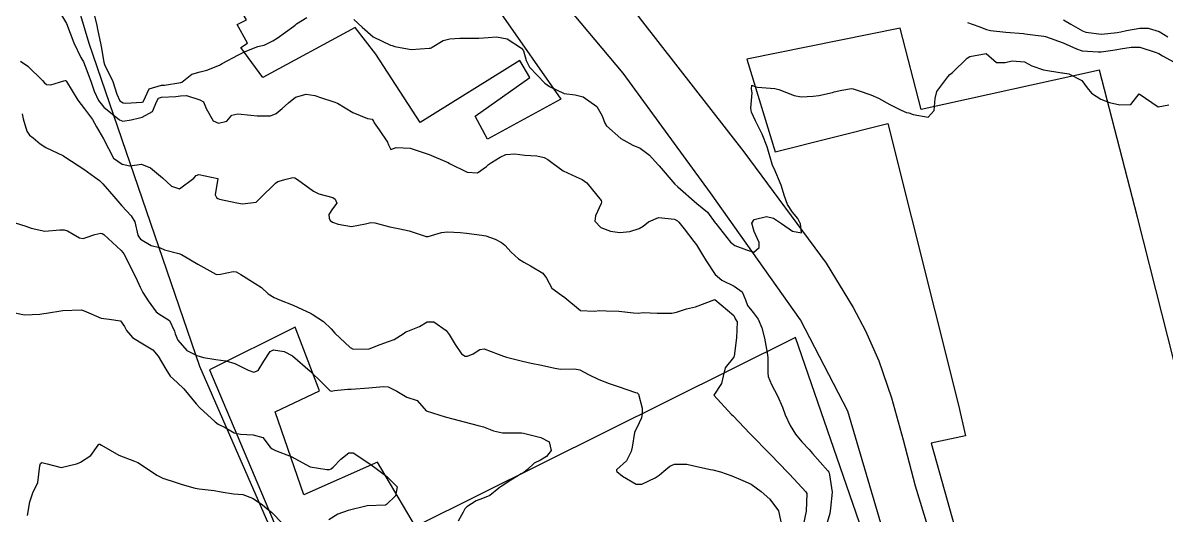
# Model space of a CAD drawing. Header units: metres. Extents: x 307586 to 320046, y 7427249 to 7434250.
# Drawn here: x 318966.1 to 319085.4, y 7429122.8 to 7429174.3 of the extents above; entities that cross this region are included whole.
import ezdxf

# ---------------------------------------------------------------- set-up
doc = ezdxf.new("R2010")
doc.units = ezdxf.units.M
doc.header["$MEASUREMENT"] = 0
for name, color, linetype in [('Curvas de Nivel 1m', 11, 'Continuous'), ('Curvas de Nivel 5m', 15, 'Continuous'), ('Divisa', 42, 'FENCELINE2'), ('Edificações', 30, 'Continuous'), ('Vias Primárias', 230, 'Continuous')]:
    doc.layers.add(name, color=color, linetype=linetype)
doc.linetypes.add('FENCELINE2', pattern='A,0.25,-0.1,[132,ltypeshp.shx,S=0.1,R=0,X=-0.1,Y=0],-0.1,1', length=1.45)

msp = doc.modelspace()

# ---------------------------------------------------------------- linework, layer by layer
at = {"layer": 'Curvas de Nivel 1m', "flags": 128}
for points, elevation in [([(318969.43, 7429176.21), (318970.64, 7429174.2), (318971.4, 7429172.19), (318972.14, 7429170.65), (318972.41, 7429170.18), (318972.6, 7429169.75), (318973.18, 7429168.17), (318973.54, 7429167.14), (318973.99, 7429166.16), (318974.54, 7429165.47), (318976.17, 7429164.13), (318976.52, 7429163.99), (318977.39, 7429164.12), (318978.28, 7429164.35), (318978.53, 7429164.41), (318979.61, 7429165.02), (318980.08, 7429166.08), (318980.24, 7429166.4), (318980.56, 7429166.51), (318982.05, 7429166.57), (318982.56, 7429166.64), (318983.17, 7429166.66), (318984.55, 7429166.23), (318984.96, 7429166.03), (318985.24, 7429165.32), (318985.94, 7429164.02), (318986.52, 7429163.77), (318987.37, 7429164), (318987.89, 7429164.63), (318988.53, 7429164.76), (318989.88, 7429164.62), (318990.53, 7429164.55), (318991.93, 7429164.55), (318992.54, 7429164.78), (318993.16, 7429165.31), (318993.83, 7429165.92), (318994.56, 7429166.49), (318995.66, 7429166.8), (318996.56, 7429166.66), (318997.15, 7429166.47), (318998.55, 7429166.02), (318998.93, 7429165.86), (319000.54, 7429164.91), (319002.07, 7429164.29), (319002.54, 7429164.22), (319002.69, 7429163.98), (319002.77, 7429163.82), (319003.26, 7429163.08), (319004.13, 7429161.8), (319004.25, 7429161.54), (319004.5, 7429161.04), (319005.05, 7429161.23), (319006.5, 7429161.16), (319007.55, 7429160.81), (319008.49, 7429160.5), (319010.37, 7429159.72), (319010.48, 7429159.66), (319010.62, 7429159.57), (319012.47, 7429158.66), (319013.55, 7429158.6), (319014.48, 7429159.25), (319014.68, 7429159.47), (319015, 7429159.66), (319015.92, 7429160.22), (319016.49, 7429160.53), (319017.43, 7429160.58), (319018.49, 7429160.46), (319019.74, 7429160.36), (319020.49, 7429160.19), (319020.89, 7429160), (319021.42, 7429159.59), (319022.47, 7429158.81), (319023.84, 7429158.18), (319024.46, 7429157.9), (319024.94, 7429157.55), (319026.43, 7429155.71), (319026.49, 7429155.58), (319026.48, 7429155.53), (319026.43, 7429155.39), (319025.85, 7429154.1), (319025.78, 7429153.54), (319026.4, 7429152.9), (319027.4, 7429152.52), (319028.4, 7429152.36), (319029.42, 7429152.47), (319030.4, 7429152.78), (319030.84, 7429153.04), (319031.37, 7429153.47), (319032.42, 7429153.93), (319034.09, 7429153.76), (319034.41, 7429153.58), (319034.56, 7429153.43), (319035.1, 7429152.73), (319036.12, 7429151.41), (319036.38, 7429151.06), (319037.01, 7429150.04), (319037.39, 7429149.39), (319038.34, 7429147.96), (319039.04, 7429147.37), (319040.33, 7429146.77), (319041.15, 7429146.18), (319041.5, 7429145.34), (319041.71, 7429144.74), (319042.3, 7429144.02), (319042.82, 7429143.32), (319043.21, 7429142.39), (319043.5, 7429141.32), (319043.77, 7429139.79), (319043.82, 7429139.31), (319043.84, 7429137.69), (319043.86, 7429137.31), (319044.2, 7429136.49), (319044.86, 7429135.3), (319045.35, 7429134.13), (319045.66, 7429133.3), (319046.16, 7429132.2), (319046.73, 7429131.28), (319047.38, 7429130.51), (319048.13, 7429129.68), (319048.49, 7429129.26), (319050.11, 7429127.46), (319050.2, 7429127.34), (319050.23, 7429127.24), (319050.27, 7429127.06), (319050.53, 7429125.23), (319050.37, 7429123.55), (319050.33, 7429123.24), (319050.29, 7429123), (319050.04, 7429122.08)], 777), ([(318973.45, 7429175.37), (318973.78, 7429174.16), (318973.91, 7429173.44), (318974.19, 7429172.16), (318974.26, 7429171.8), (318974.53, 7429170.15), (318974.6, 7429169.9), (318975.5, 7429168.14), (318975.9, 7429166.8), (318976.23, 7429166.13), (318976.55, 7429165.9), (318976.81, 7429165.86), (318978.55, 7429165.97), (318978.64, 7429166.01), (318978.68, 7429166.1), (318979.27, 7429167.38), (318980.57, 7429167.75), (318980.88, 7429167.77), (318982.57, 7429168.03), (318982.68, 7429168.06), (318983.74, 7429168.89), (318984.59, 7429169.15), (318985.28, 7429169.34), (318986.6, 7429169.85), (318986.71, 7429169.9), (318986.91, 7429170.01), (318988.61, 7429170.94), (318989.3, 7429171.29), (318990.62, 7429171.78), (318990.76, 7429171.82), (318991.29, 7429171.95), (318992.19, 7429172.38), (318992.63, 7429172.67), (318994.36, 7429173.91), (318994.52, 7429174.04), (318994.65, 7429174.15), (318995.72, 7429174.83)], 776), ([(319000.65, 7429174.62), (319001.51, 7429173.83), (319002.64, 7429172.79), (319004.46, 7429171.95), (319004.62, 7429171.89), (319004.91, 7429171.79), (319006.62, 7429171.49), (319008.49, 7429171.61), (319008.62, 7429171.63), (319008.7, 7429171.66), (319008.81, 7429171.74), (319009.94, 7429172.42), (319010.64, 7429172.6), (319011.69, 7429172.66), (319012.64, 7429172.66), (319013.66, 7429172.67), (319014.64, 7429172.72), (319015.51, 7429172.79), (319016.64, 7429172.59), (319018.13, 7429171.63), (319018.33, 7429171.34), (319018.61, 7429170.33), (319018.97, 7429169.62), (319020.58, 7429167.95), (319021.05, 7429167.6), (319022.57, 7429166.9), (319023.73, 7429166.73), (319024.56, 7429166.55), (319025.99, 7429165.54), (319026.54, 7429164.56), (319026.81, 7429163.8), (319026.99, 7429163.52), (319028.51, 7429162.19), (319029.76, 7429161.49), (319030.5, 7429161.16), (319031.49, 7429160.46), (319032.39, 7429159.45), (319032.48, 7429159.33), (319034.13, 7429157.43), (319034.45, 7429157.14), (319036.43, 7429155.41), (319037.53, 7429154.5), (319038.35, 7429153.38), (319038.41, 7429153.3), (319039.95, 7429151.36), (319040.38, 7429151.02), (319041.6, 7429150.57), (319042.37, 7429150.32), (319042.92, 7429150.78), (319042.92, 7429151.32), (319042.4, 7429152.46), (319042.16, 7429153.33), (319042.42, 7429153.72), (319043.71, 7429154.02), (319044.42, 7429153.86), (319045.27, 7429153.3), (319046.4, 7429152.5), (319047.34, 7429152.33), (319047.23, 7429153.28), (319046.95, 7429153.81), (319046.42, 7429154.48), (319045.87, 7429155.3), (319045.58, 7429156.16), (319045.23, 7429157.3), (319044.48, 7429159.04), (319044.36, 7429159.31), (319044.28, 7429159.51), (319043.76, 7429161.32), (319043.23, 7429162.62), (319042.88, 7429163.33), (319042.54, 7429164.03), (319042.14, 7429164.92), (319042.07, 7429165.34), (319042.19, 7429166.96), (319042.14, 7429167.34), (319042.16, 7429167.76), (319042.58, 7429167.58), (319042.77, 7429167.53), (319044.58, 7429167.41), (319044.98, 7429167.31), (319046.57, 7429166.69), (319047.31, 7429166.54), (319048.57, 7429166.59), (319049.15, 7429166.68), (319050.58, 7429167), (319050.77, 7429167.05), (319051.55, 7429167.23), (319052.58, 7429167.4), (319052.75, 7429167.37), (319053.25, 7429167.2), (319054.58, 7429166.76), (319055.37, 7429166.39), (319056.56, 7429165.74), (319057.75, 7429165.15), (319058.31, 7429164.91), (319058.55, 7429164.85), (319059, 7429164.68), (319060.55, 7429164.41), (319061.2, 7429165.11), (319061.31, 7429166.37), (319061.48, 7429167.11), (319062.6, 7429168.62), (319062.83, 7429168.86), (319063.09, 7429169.09), (319064.62, 7429170.58), (319064.93, 7429170.76), (319066.62, 7429171.05), (319067.71, 7429170.13), (319068.61, 7429170.13), (319069.32, 7429170.31), (319070.61, 7429170.18), (319071.39, 7429169.77), (319072.61, 7429169.36), (319074.5, 7429169.06), (319074.6, 7429169.04), (319075.24, 7429168.94), (319076.6, 7429168.24), (319077.16, 7429167.49), (319077.6, 7429166.91), (319078.57, 7429166.28), (319079.5, 7429165.96), (319080.57, 7429165.7), (319081.71, 7429165.72), (319082.58, 7429166.85), (319084.56, 7429165.51), (319085.68, 7429165.71)], 776), ([(319074.67, 7429174.59), (319075.46, 7429174.14), (319076.66, 7429173.44), (319077.03, 7429173.29), (319078.65, 7429173.08), (319080.28, 7429173.26), (319080.66, 7429173.34), (319081.25, 7429173.47), (319082.66, 7429173.72), (319083.53, 7429173.71), (319084.66, 7429173.35), (319085.56, 7429172.82)], 774), ([(318965.85, 7429170.26), (318966.6, 7429169.75), (318968.16, 7429168.23), (318968.35, 7429168), (318968.57, 7429167.83), (318969, 7429167.78), (318970.36, 7429168.2), (318970.52, 7429168.26), (318970.57, 7429168.23), (318970.6, 7429168.2), (318970.64, 7429168.13), (318971.82, 7429166.19), (318972.54, 7429165.29), (318973.36, 7429164.17), (318973.77, 7429163.42), (318974.5, 7429162.15), (318975.54, 7429160.14), (318976.47, 7429159.49), (318977.25, 7429159.34), (318978.47, 7429159.51), (318979.43, 7429159.13), (318980.46, 7429158.26), (318980.66, 7429158.08), (318981.6, 7429157.22), (318982.44, 7429156.94), (318983.92, 7429158.04), (318984.17, 7429158.32), (318984.46, 7429158.44), (318986.45, 7429158.01), (318986.15, 7429156.3), (318986.31, 7429156.01), (318986.43, 7429155.9), (318986.6, 7429155.84), (318988.42, 7429155.45), (318989.03, 7429155.37), (318990.43, 7429155.55), (318990.66, 7429155.73), (318990.86, 7429155.95), (318992.45, 7429157.52), (318992.7, 7429157.68), (318993.58, 7429157.92), (318994.26, 7429158.1), (318994.46, 7429158.09), (318994.76, 7429157.91), (318996.44, 7429156.68), (318996.98, 7429156.42), (318998.43, 7429156.02), (318998.7, 7429155.86), (318998.85, 7429155.43), (318998.42, 7429154.84), (318998.03, 7429154.25), (318998.06, 7429153.87), (318998.16, 7429153.62), (318998.4, 7429153.46), (318999, 7429153.25), (319000.39, 7429153), (319001.84, 7429153.26), (319002.4, 7429153.4), (319002.83, 7429153.38), (319004.4, 7429152.96), (319005.42, 7429152.76), (319006.39, 7429152.54), (319008.18, 7429151.95), (319008.39, 7429151.94), (319009.77, 7429152.35), (319010.39, 7429152.44), (319011.73, 7429152.37), (319012.39, 7429152.28), (319013.98, 7429152.09), (319014.39, 7429152.02), (319015.38, 7429151.66), (319016.04, 7429151.32), (319016.38, 7429151.05), (319017.05, 7429150.32), (319017.8, 7429149.63), (319018.36, 7429149.26), (319019.08, 7429148.88), (319020.34, 7429148.12), (319020.74, 7429147.59), (319021.3, 7429146.56), (319022.32, 7429145.82), (319022.64, 7429145.57), (319024.3, 7429144.22), (319025.7, 7429144.14), (319026.3, 7429144.22), (319026.97, 7429144.19), (319028.3, 7429144.13), (319029.82, 7429143.96), (319030.3, 7429143.95), (319030.83, 7429144.01), (319032.3, 7429143.95), (319033.81, 7429143.92), (319034.3, 7429144.04), (319035.34, 7429144.38), (319036.3, 7429144.59), (319038.31, 7429145.38), (319040.3, 7429143.7), (319040.4, 7429143.46), (319040.44, 7429143.36), (319040.62, 7429143.03), (319040.56, 7429141.36), (319040.33, 7429139.45), (319040.3, 7429139.36), (319040.28, 7429139.33), (319040.24, 7429139.29), (319039.37, 7429138.23), (319039.18, 7429137.37), (319038.99, 7429136.59), (319038.19, 7429135.38), (319040.05, 7429133.36), (319040.17, 7429133.24), (319041.99, 7429131.33), (319042.07, 7429131.25), (319042.14, 7429131.18), (319043.99, 7429129.31), (319044.12, 7429129.17), (319045.92, 7429127.29), (319046.09, 7429127.11), (319046.98, 7429126.18), (319047.81, 7429125.26), (319047.89, 7429125.08), (319047.85, 7429123.26), (319047.53, 7429121.77)], 778), ([(318966.04, 7429164.75), (318966.12, 7429164.25), (318966.51, 7429162.96), (318966.78, 7429162.52), (318967.16, 7429162.24), (318967.9, 7429161.63), (318968.49, 7429161.26), (318970.32, 7429160.36), (318970.48, 7429160.27), (318970.59, 7429160.2), (318972.47, 7429158.99), (318973.6, 7429158.16), (318974.08, 7429157.79), (318974.45, 7429157.46), (318975.59, 7429156.14), (318976.42, 7429155.16), (318977.39, 7429154.12), (318977.77, 7429153.48), (318978.1, 7429152.1), (318978.18, 7429151.9), (318978.38, 7429151.67), (318979.47, 7429150.99), (318980.37, 7429150.81), (318980.87, 7429150.57), (318982.36, 7429150.16), (318982.65, 7429150.05), (318984.35, 7429149.05), (318986.22, 7429148.01), (318986.33, 7429147.97), (318986.71, 7429148), (318988.04, 7429148.28), (318988.34, 7429148.27), (318988.84, 7429147.97), (318990.32, 7429147.04), (318990.99, 7429146.62), (318991.69, 7429145.94), (318992.31, 7429145.58), (318992.88, 7429145.34), (318994.3, 7429144.77), (318996.18, 7429143.89), (318996.28, 7429143.84), (318997.47, 7429143.07), (318998.27, 7429142.29), (318998.66, 7429141.86), (319000.25, 7429140.34), (319000.58, 7429140.16), (319002.25, 7429140.2), (319003.38, 7429140.67), (319004.25, 7429140.99), (319004.84, 7429141.2), (319005.79, 7429141.77), (319006.07, 7429141.97), (319006.27, 7429142.05), (319007.48, 7429142.55), (319008.28, 7429143.04), (319008.98, 7429143.04), (319010.27, 7429142.13), (319010.58, 7429141.72), (319011.2, 7429140.66), (319011.88, 7429139.7), (319012.24, 7429139.46), (319012.49, 7429139.44), (319013.07, 7429139.68), (319013.78, 7429140.14), (319014.25, 7429140.22), (319015.68, 7429139.66), (319016.24, 7429139.43), (319016.55, 7429139.33), (319018.23, 7429138.92), (319019.13, 7429138.71), (319020.23, 7429138.5), (319021.62, 7429138.18), (319022.22, 7429138.08), (319023.67, 7429138.11), (319024.22, 7429138.02), (319025.11, 7429137.54), (319026.21, 7429136.99), (319027.28, 7429136.59), (319028.2, 7429136.27), (319030.02, 7429135.65), (319030.19, 7429135.6), (319030.27, 7429135.56), (319030.35, 7429135.48), (319030.71, 7429134), (319030.73, 7429133.47), (319030.64, 7429133), (319030.15, 7429131.96), (319029.98, 7429131.64), (319029.93, 7429131.48), (319029.67, 7429129.95), (319029.57, 7429129.49), (319029.09, 7429128.51), (319028.09, 7429127.62), (319028.03, 7429127.56), (319028.03, 7429127.5), (319028.05, 7429127.46), (319028.09, 7429127.4), (319028.68, 7429126.9), (319030.08, 7429126.07), (319030.68, 7429126.07), (319032.09, 7429126.73), (319032.51, 7429127.02), (319032.98, 7429127.44), (319033.6, 7429127.94), (319034.1, 7429128.16), (319035.38, 7429128.15), (319036.1, 7429127.99), (319037.86, 7429127.62), (319038.1, 7429127.57), (319038.88, 7429127.37), (319040.09, 7429126.94), (319041.21, 7429126.47), (319042.08, 7429126.07), (319043.14, 7429125.32), (319044.06, 7429124.5), (319044.96, 7429123.3), (319045.2, 7429122.13)], 779), ([(318964.42, 7429144.13), (318966.28, 7429143.77), (318967.88, 7429143.83), (318968.28, 7429143.89), (318968.55, 7429143.94), (318970.28, 7429144.2), (318972.19, 7429144.27), (318972.28, 7429144.25), (318972.48, 7429144.17), (318974.28, 7429143.41), (318975.11, 7429143.31), (318976.27, 7429143.14), (318976.69, 7429142.54), (318976.92, 7429142.12), (318977.53, 7429141.39), (318978.25, 7429140.95), (318979.66, 7429140.09), (318980.23, 7429139.45), (318981, 7429138.07), (318981.48, 7429137.34), (318982.2, 7429136.71), (318982.89, 7429136.04), (318984.17, 7429134.45), (318984.55, 7429134.03), (318986.15, 7429132.58), (318986.49, 7429132.35), (318987.22, 7429131.99), (318987.8, 7429131.64), (318988.14, 7429131.45), (318988.82, 7429131.29), (318990.14, 7429131.22), (318991.12, 7429130.93), (318991.91, 7429129.93), (318992.12, 7429129.75), (318992.45, 7429129.6), (318994.11, 7429128.96), (318996.09, 7429127.89), (318997.83, 7429127.6), (318998.09, 7429127.62), (318998.26, 7429127.69), (318998.46, 7429127.86), (318999.27, 7429128.68), (319000.12, 7429129.36), (319000.58, 7429129.36), (319002.1, 7429128.34), (319002.81, 7429127.8), (319004.08, 7429126.86), (319005.14, 7429125.78), (319004.99, 7429124.85), (319004.05, 7429123.94), (319003.94, 7429123.89), (319002.04, 7429123.81), (319000.04, 7429123.32), (318998.96, 7429122.93), (318998.03, 7429122.33)], 781), ([(318966.57, 7429122.79), (318966.81, 7429124.24), (318967.14, 7429125.15), (318967.67, 7429126.23), (318967.85, 7429127.99), (318967.92, 7429128.22), (318968.09, 7429128.35), (318968.64, 7429128.21), (318970.09, 7429127.81), (318971.71, 7429128.18), (318971.96, 7429128.3), (318972.1, 7429128.37), (318973.19, 7429129.08), (318973.95, 7429130.15), (318974.03, 7429130.24), (318974.12, 7429130.25), (318974.31, 7429130.15), (318976.11, 7429129.11), (318977.74, 7429128.47), (318978.1, 7429128.33), (318978.48, 7429128.1), (318980.08, 7429127.01), (318980.71, 7429126.71), (318982.08, 7429126.26), (318982.72, 7429126.04), (318984.07, 7429125.64), (318984.51, 7429125.58), (318986.06, 7429125.42), (318986.8, 7429125.26), (318988.06, 7429125.07), (318989.04, 7429124.99), (318990.05, 7429124.62), (318991.06, 7429123.94), (318991.6, 7429123.5), (318992.04, 7429123.16), (318993.22, 7429121.92)], 782)]:
    msp.add_lwpolyline(points, dxfattribs=dict(at, elevation=elevation))
at = {"layer": 'Curvas de Nivel 5m', "flags": 128}
for points, elevation in [([(319064.67, 7429174.3), (319065.85, 7429173.87), (319066.66, 7429173.56), (319067.08, 7429173.47), (319068.66, 7429173.3), (319070.52, 7429173.14), (319070.65, 7429173.13), (319071.77, 7429172.99), (319072.65, 7429172.87), (319072.8, 7429172.83), (319074.64, 7429172.19), (319076.03, 7429171.54), (319076.63, 7429171.34), (319078.29, 7429171.24), (319078.63, 7429171.25), (319080.07, 7429171.44), (319080.63, 7429171.54), (319081.76, 7429171.74), (319082.64, 7429171.73), (319084.25, 7429171.21), (319084.63, 7429171.05), (319085.02, 7429170.83), (319086.62, 7429169.94)], 775), ([(318965.3, 7429153.36), (318966.39, 7429153.02), (318966.97, 7429152.82), (318968.39, 7429152.52), (318969.97, 7429152.63), (318970.39, 7429152.65), (318970.74, 7429152.55), (318971.35, 7429152.19), (318971.99, 7429151.79), (318972.38, 7429151.72), (318972.71, 7429151.84), (318973.6, 7429152.16), (318974.22, 7429152.31), (318974.38, 7429152.26), (318974.53, 7429152.15), (318976.37, 7429150.48), (318976.52, 7429150.29), (318976.63, 7429150.13), (318976.95, 7429149.53), (318977.65, 7429148.11), (318977.87, 7429147.65), (318978.32, 7429146.64), (318978.6, 7429146.1), (318979.18, 7429145.21), (318980, 7429144.08), (318980.28, 7429143.87), (318981.38, 7429143.17), (318981.91, 7429142.06), (318981.99, 7429141.78), (318982.25, 7429141.1), (318983.21, 7429140.04), (318984.24, 7429139.51), (318984.94, 7429139.31), (318986.23, 7429139.11), (318987.26, 7429138.96), (318988.22, 7429138.68), (318989.6, 7429137.97), (318990.21, 7429137.78), (318990.65, 7429137.95), (318991.24, 7429138.93), (318991.9, 7429139.94), (318992.24, 7429140.09), (318993.37, 7429139.92), (318994.24, 7429139.47), (318996.06, 7429137.89), (318996.21, 7429137.74), (318997.15, 7429136.83), (318998.12, 7429135.86), (318998.19, 7429135.81), (318998.26, 7429135.79), (318998.63, 7429135.86), (319000.02, 7429136.01), (319000.19, 7429135.99), (319000.35, 7429135.99), (319002.2, 7429136.13), (319003.72, 7429136.27), (319004.2, 7429136.24), (319005.11, 7429135.78), (319006.18, 7429135.16), (319007.23, 7429134.8), (319008.17, 7429133.74), (319010.16, 7429133.11), (319010.98, 7429132.89), (319012.16, 7429132.58), (319013.61, 7429132.21), (319014.15, 7429132.07), (319015.19, 7429131.66), (319016.14, 7429131.43), (319017.96, 7429131.44), (319018.14, 7429131.45), (319018.35, 7429131.41), (319020.14, 7429130.93), (319021.03, 7429130.48), (319021.23, 7429129.58), (319020.74, 7429128.96), (319020.11, 7429128.58), (319019.45, 7429128.26), (319018.76, 7429127.61), (319018.4, 7429127.31), (319018.09, 7429127.15), (319016.75, 7429126.31), (319016.08, 7429125.87), (319015.94, 7429125.79), (319015.77, 7429125.65), (319014.84, 7429124.89), (319014.06, 7429124.58), (319013.4, 7429124.34), (319012.41, 7429123.69), (319012.23, 7429123.51), (319012.04, 7429123.15), (319011.51, 7429122.21)], 780)]:
    msp.add_lwpolyline(points, dxfattribs=dict(at, elevation=elevation))
at = {"layer": 'Divisa'}
msp.add_lwpolyline([(318957.48, 7429343.11), (318955.44, 7429327.06), (318954.96, 7429326.72), (318954.65, 7429293.53), (318952.03, 7429255.95), (318948.06, 7429244.05), (318949.7, 7429215.05), (318958.99, 7429217.36), (318965.88, 7429193.34), (318966.61, 7429193.55), (318972.98, 7429172.13), (318984.53, 7429138.39), (319004.45, 7429092.71), (319015.08, 7429074.75), (319028.68, 7429054.64), (319042.07, 7429040.88), (319046.49, 7429035.49), (319032.36, 7429023.95)], dxfattribs=at)
at = {"layer": 'Edificações'}
for points in [[(319008.46, 7429192.36), (319018.31, 7429177.94), (319016.01, 7429175.22), (319022.22, 7429166.28), (319014.57, 7429162.1), (319013.28, 7429164.51), (319019.01, 7429168.57), (319017.94, 7429170.34), (319007.55, 7429163.87), (319002.94, 7429170.99), (319000.78, 7429173.79), (318991.14, 7429168.55), (318988.84, 7429171.7), (318989.54, 7429172.13), (318988.46, 7429174.11), (318989.43, 7429174.59), (318987.77, 7429177.48), (318995.82, 7429182.29), (318994.8, 7429184.02), (318994.98, 7429184.5), (319008.46, 7429192.36)], [(319074.59, 7429086.37), (319104.91, 7429094.69), (319102.71, 7429105.92), (319095.12, 7429103.83), (319082.41, 7429153.97), (319078.45, 7429169.31), (319059.84, 7429165.21), (319057.64, 7429173.72), (319041.66, 7429170.46), (319044.6, 7429160.8), (319056.37, 7429163.74), (319063.73, 7429134.31), (319064.47, 7429131.11), (319060.89, 7429130.37), (319064.47, 7429117.56), (319068.67, 7429118.4), (319074.35, 7429096.61), (319072.35, 7429095.66), (319074.59, 7429086.37)], [(318994.5, 7429142.46), (318985.58, 7429138.01), (318994.89, 7429115.93)], [(319054.07, 7429120.13), (319046.72, 7429141.41), (319007.06, 7429121.65), (319003.1, 7429128.38), (318995.4, 7429124.97), (318992.42, 7429133.63), (318997.06, 7429135.81), (318994.5, 7429142.46)]]:
    msp.add_lwpolyline(points, dxfattribs=at)
at = {"layer": 'Vias Primárias'}
msp.add_lwpolyline([(319057.39, 7429115.98), (319052.18, 7429133.69), (319047.26, 7429143.24), (319037.85, 7429156.52), (319028.75, 7429169.02), (319019.41, 7429180.15), (319013.33, 7429188.65), (319018.38, 7429190.8), (319030.74, 7429174.39), (319041.32, 7429160.78), (319049.92, 7429149.16), (319052.74, 7429144.54), (319054.03, 7429142.08), (319055.4, 7429138.96), (319056.74, 7429135.08), (319057.97, 7429130.72), (319059.21, 7429125.9), (319060.49, 7429121.68)], dxfattribs=at)
msp.add_lwpolyline([(319057.39, 7429115.98), (319052.18, 7429133.69), (319047.26, 7429143.24), (319037.85, 7429156.52), (319028.75, 7429169.02), (319019.41, 7429180.15), (319013.33, 7429188.65), (319018.38, 7429190.8), (319030.74, 7429174.39), (319041.32, 7429160.78), (319049.92, 7429149.16), (319052.74, 7429144.54), (319054.03, 7429142.08), (319055.4, 7429138.96), (319056.74, 7429135.08), (319057.97, 7429130.72), (319059.21, 7429125.9), (319060.49, 7429121.68)], dxfattribs=at)

doc.saveas('drawing.dxf')
